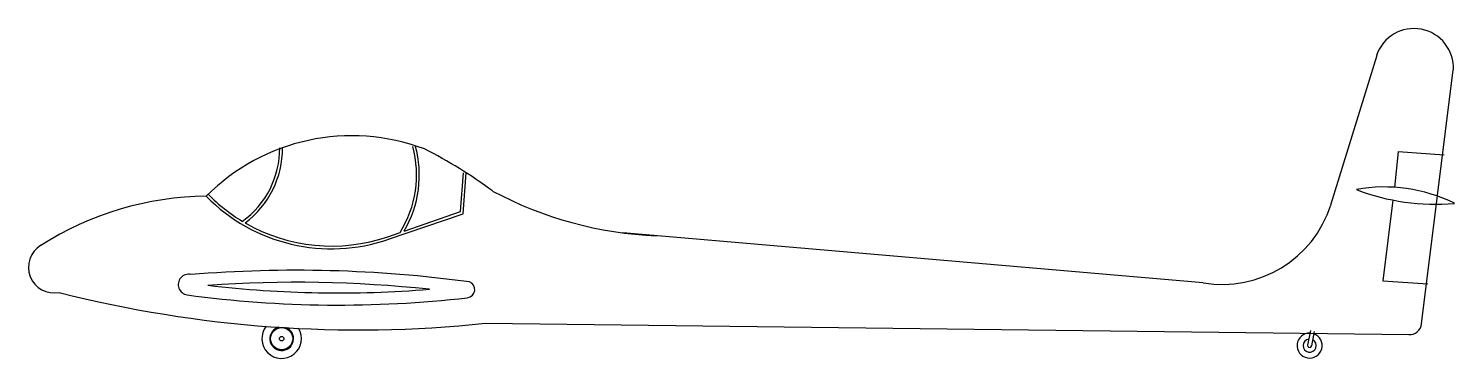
# Model space of a CAD drawing. Extents: x -2 to 9.4, y -0.1 to 2.6.
import ezdxf

# ---------------------------------------------------------------- set-up
doc = ezdxf.new("R2010")
doc.units = 0
doc.header["$MEASUREMENT"] = 0
doc.linetypes.add('CONTINUA', pattern=[0])
doc.layers.get('0').update_dxf_attribs({"linetype": 'CONTINUA'})

msp = doc.modelspace()

# ---------------------------------------------------------------- linework, layer by layer
for p, q in [((8.75, 2.357), (8.382, 1.162)), ((9.108, 0.213), (9.362, 2.241)), ((8.922, 1.59), (8.892, 1.303)), ((8.922, 1.59), (9.289, 1.562)), ((1.429, 1.109), (1.452, 1.42)), ((1.45, 1.092), (1.474, 1.419)), ((8.88, 1.201), (8.8, 0.556)), ((0.855, 0.889), (1.45, 1.092)), ((0.979, 0.954), (1.429, 1.109)), ((0.848, 0.909), (0.947, 0.943)), ((7.364, 0.542), (2.725, 0.94)), ((8.8, 0.556), (9.158, 0.534)), ((0.124, 0.178), (0.123, 0.177)), ((1.628, 0.219), (9.006, 0.128)), ((8.22, 0.159), (8.198, 0.044)), ((8.251, 0.153), (8.229, 0.038))]:
    msp.add_line(p, q)
for radius in [0.0883, 0.0182]:
    msp.add_circle((0, 0.095), radius)
for centre, radius, start, end in [((9.048, 2.256), 0.315, 357.1845, 161.3615), ((0.561, 0.073), 1.642, 69.3209, 135.0958), ((-0.738, 1.616), 0.723, 306.0918, 0.2512), ((-0.738, 1.616), 0.745, 306.8265, 0.2512), ((0.221, 1.4), 0.857, 327.7975, 15.4627), ((0.221, 1.4), 0.879, 329.5502, 15.4627), ((-0.579, -1.789), 3.809, 53.5296, 63.155), ((3.121, 3.962), 3.048, 241.8943, 267.6272), ((8.81, 0.032), 1.274, 63.8556, 100.0222), ((9.219, 2.919), 1.751, 248.8897, 274.988), ((-0.576, -1.28), 2.512, 90.5998, 122.4669), ((0.399, 2.216), 1.404, 224.5, 288.9665), ((0.399, 2.216), 1.382, 224.5, 239.0222), ((7.517, 1.436), 0.908, 260.3132, 342.4352), ((0.399, 2.216), 1.382, 240.0183, 288.9665), ((-1.818, 0.665), 0.205, 121.313, 281.4049), ((-0.744, 0.527), 0.0828, 77.0664, 262.3355), ((0.115, -9.661), 10.302, 82.2734, 94.68), ((0.616, 9.913), 9.748, 255.7846, 275.9623), ((0.115, -9.661), 10.206, 84.008, 93.9561), ((0.455, 9.431), 8.971, 263.3214, 274.6427), ((1.478, 0.487), 0.065, 276.5293, 70.0587), ((0.455, 9.431), 9.068, 262.3355, 276.5293), ((0, 0.095), 0.158, 140.9969, 31.8238), ((0, 0.095), 0.0946, 103.2269, 69.5938), ((8.214, 0.04), 0.0999, 88.6142, 70.4428), ((9.014, 0.222), 0.0946, 264.985, 354.0644), ((8.214, 0.04), 0.0526, 97.3323, 62.4086), ((8.214, 0.04), 0.0164, 169.1748, 11.4044)]:
    msp.add_arc(centre, radius, start, end)

doc.saveas('drawing.dxf')
